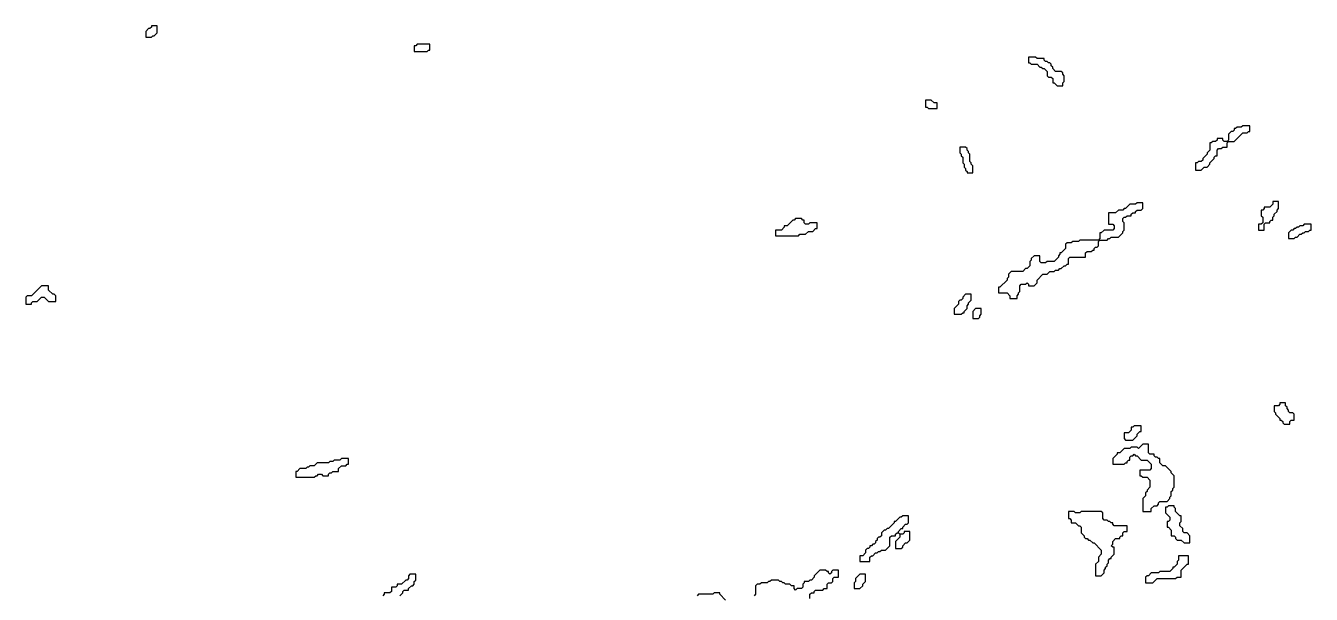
# Model space of a CAD drawing. Header units: metres. Extents: x 0 to 500, y 0 to 703.
# Drawn here: x 384.1 to 496.6, y 357.8 to 407.5 of the extents above; entities that cross this region are included whole.
import ezdxf

# ---------------------------------------------------------------- set-up
doc = ezdxf.new("R2010")
doc.units = ezdxf.units.M

msp = doc.modelspace()

# ---------------------------------------------------------------- linework, layer by layer
for points in [[(395.125, 407.5), (395.125, 407.375), (395, 407.25), (394.875, 407.25), (394.625, 407), (394.625, 406.5), (395.125, 406.5), (395.25, 406.625), (395.375, 406.625), (395.625, 406.875), (395.625, 407.5)], [(418.375, 405.875), (418.25, 405.75), (418.125, 405.75), (418.125, 405.25), (419.25, 405.25), (419.375, 405.375), (419.5, 405.375), (419.5, 405.875)], [(471.875, 404.75), (471.875, 404.25), (472, 404.25), (472.125, 404.125), (472.625, 404.125), (472.875, 403.875), (473, 403.875), (473.125, 403.75), (473.25, 403.75), (473.5, 403.5), (473.5, 403.125), (473.625, 403), (473.875, 403), (474, 402.875), (474, 402.5), (474.125, 402.5), (474.375, 402.25), (474.875, 402.25), (474.875, 402.5), (475, 402.625), (475, 403.125), (474.875, 403.25), (474.875, 403.375), (474.75, 403.5), (474.25, 403.5), (474, 403.75), (474, 403.875), (473.875, 404), (473.875, 404.125), (473.75, 404.25), (473.625, 404.25), (473.5, 404.375), (473.375, 404.375), (473.25, 404.5), (473.25, 404.625), (472.625, 404.625), (472.5, 404.75)], [(462.875, 401), (462.875, 400.375), (463, 400.375), (463.125, 400.25), (463.875, 400.25), (463.875, 400.75), (463.625, 400.75), (463.375, 401)], [(490.625, 398.75), (490.5, 398.625), (490.125, 398.625), (490, 398.5), (489.875, 398.5), (489.875, 398.375), (489.75, 398.25), (489.625, 398.25), (489.375, 398), (489.375, 397.5), (489.25, 397.375), (489, 397.375), (488.875, 397.5), (488.875, 397.625), (488.375, 397.625), (488.375, 397.5), (488.25, 397.375), (488, 397.375), (487.875, 397.25), (487.75, 397.25), (487.75, 396.625), (487.5, 396.375), (487.5, 396.25), (487.125, 395.875), (487.125, 395.75), (487, 395.625), (486.75, 395.625), (486.625, 395.5), (486.5, 395.5), (486.5, 394.875), (487, 394.875), (487.25, 395.125), (487.5, 395.125), (487.75, 395.375), (487.75, 395.5), (488.125, 395.875), (488.125, 396), (488.25, 396.125), (488.375, 396.125), (488.375, 396.625), (488.5, 396.75), (488.75, 396.75), (488.875, 396.875), (489.25, 396.875), (489.25, 397.25), (489.375, 397.375), (489.875, 397.375), (490.625, 398.125), (491, 398.125), (491.125, 398.25), (491.25, 398.25), (491.25, 398.75)], [(465.875, 396.875), (465.875, 396.375), (466, 396.25), (466, 396.125), (466.125, 396), (466.125, 395.5), (466.25, 395.375), (466.25, 395.125), (466.375, 395), (466.375, 394.875), (466.5, 394.75), (466.5, 394.625), (467, 394.625), (467, 395.25), (466.875, 395.375), (466.875, 395.5), (466.75, 395.625), (466.75, 396.25), (466.625, 396.375), (466.625, 396.5), (466.5, 396.625), (466.5, 396.75), (466.375, 396.875)], [(481.375, 392), (481.25, 391.875), (480.75, 391.875), (480.375, 391.5), (480.25, 391.5), (480.125, 391.375), (479.75, 391.375), (479.5, 391.125), (478.875, 391.125), (478.875, 390.125), (479.25, 390.125), (479.375, 390), (479.375, 389.75), (479.25, 389.625), (478.5, 389.625), (478.25, 389.375), (478.125, 389.375), (478.125, 388.875), (478, 388.75), (476.375, 388.75), (476.25, 388.625), (475.75, 388.625), (475.625, 388.5), (475.25, 388.5), (475.125, 388.375), (475.125, 388), (474.75, 387.625), (474.625, 387.625), (474.625, 387.5), (474.5, 387.375), (474.5, 387.25), (474.125, 386.875), (473.5, 386.875), (473.375, 386.75), (473, 386.75), (472.875, 386.875), (472.875, 387.375), (472.375, 387.375), (472.125, 387.125), (472.125, 387), (472, 386.875), (472, 386.5), (471.75, 386.25), (471.625, 386.25), (471.375, 386), (470.375, 386), (470.125, 385.75), (470.125, 385.5), (470, 385.375), (470, 385.25), (469.375, 384.625), (469.25, 384.625), (469.25, 384.125), (470, 384.125), (470.25, 383.875), (470.25, 383.625), (470.875, 383.625), (470.875, 383.875), (471, 384), (471, 384.125), (471.125, 384.25), (471.125, 384.75), (471.25, 384.875), (471.625, 384.875), (471.75, 385), (471.875, 384.875), (471.875, 384.75), (472.375, 384.75), (472.625, 385), (472.625, 385.25), (473.125, 385.75), (473.5, 385.75), (473.75, 386), (474.125, 386), (474.25, 386.125), (474.5, 386.125), (474.625, 386.25), (474.75, 386.25), (475, 386.5), (475.125, 386.5), (475.25, 386.625), (475.375, 386.625), (475.375, 387.125), (475.5, 387.25), (476.875, 387.25), (476.875, 387.625), (477, 387.75), (477.375, 387.75), (477.5, 387.875), (477.625, 387.875), (477.625, 388), (477.75, 388.125), (477.875, 388.125), (478, 388.25), (478, 388.625), (478.125, 388.75), (478.75, 388.75), (478.875, 388.875), (479, 388.875), (479.125, 389), (479.75, 389), (480.125, 389.375), (480.125, 389.5), (480.25, 389.625), (480.25, 390.25), (480.125, 390.375), (480.125, 390.625), (480.25, 390.75), (480.375, 390.75), (480.5, 390.875), (480.875, 390.875), (480.875, 391), (481, 391.125), (481.25, 391.125), (481.25, 391.25), (481.375, 391.375), (481.75, 391.375), (481.875, 391.5), (481.875, 392)], [(493.25, 392.125), (493.25, 391.875), (493, 391.625), (492.5, 391.625), (492.5, 391.5), (492.375, 391.375), (492.25, 391.375), (492.25, 390.875), (492.375, 390.75), (492.375, 390.25), (492.25, 390.125), (492, 390.125), (492, 389.625), (492.5, 389.625), (492.5, 390.125), (492.625, 390.25), (493, 390.25), (493, 390.375), (493.125, 390.5), (493.25, 390.5), (493.25, 390.75), (493.375, 390.875), (493.375, 391), (493.625, 391.25), (493.625, 391.375), (493.75, 391.5), (493.75, 392.125)], [(451.5, 390.625), (451.375, 390.5), (451.25, 390.5), (450.75, 390), (450.5, 390), (450.5, 389.875), (450.25, 389.625), (449.75, 389.625), (449.75, 389.125), (451.75, 389.125), (451.875, 389.25), (452.375, 389.25), (452.625, 389.5), (453, 389.5), (453.25, 389.75), (453.375, 389.75), (453.375, 390.25), (452.75, 390.25), (452.625, 390.125), (452.375, 390.125), (452.25, 390.25), (452.25, 390.5), (452.125, 390.5), (452, 390.625)], [(496, 390.125), (495.875, 390), (495.625, 390), (495.5, 389.875), (495.375, 389.875), (495.25, 389.75), (495.125, 389.75), (495, 389.625), (494.875, 389.625), (494.625, 389.375), (494.625, 388.875), (495.125, 388.875), (495.25, 389), (495.375, 389), (495.625, 389.25), (495.75, 389.25), (495.875, 389.375), (496, 389.375), (496.125, 389.5), (496.375, 389.5), (496.5, 389.625), (496.625, 389.625), (496.625, 390.125)], [(385.5, 384.75), (384.625, 383.875), (384.25, 383.875), (384.125, 383.75), (384.125, 383.125), (384.625, 383.125), (384.625, 383.25), (384.75, 383.375), (385.125, 383.375), (385.5, 383.75), (385.75, 383.75), (386.125, 383.375), (386.75, 383.375), (386.75, 383.875), (386.625, 384), (386.5, 384), (386.125, 384.375), (386.125, 384.75)], [(466.375, 384), (466.125, 383.75), (466.125, 383.625), (466, 383.5), (465.875, 383.5), (465.75, 383.375), (465.75, 383.125), (465.375, 382.75), (465.375, 382.25), (466, 382.25), (466.125, 382.375), (466.25, 382.375), (466.25, 382.5), (466.5, 382.75), (466.5, 383), (466.625, 383.125), (466.625, 383.25), (466.875, 383.5), (466.875, 384)], [(467.25, 382.75), (467, 382.5), (467, 381.875), (467.5, 381.875), (467.625, 382), (467.625, 382.125), (467.75, 382.25), (467.75, 382.75)], [(493.875, 374.5), (493.875, 374.375), (493.75, 374.25), (493.375, 374.25), (493.375, 373.75), (493.5, 373.625), (493.5, 373.5), (493.875, 373.125), (493.875, 373), (494, 373), (494.125, 372.875), (494.125, 372.75), (494.25, 372.625), (494.75, 372.625), (494.75, 372.875), (494.875, 373), (495.125, 373), (495.125, 373.5), (495, 373.625), (494.75, 373.625), (494.625, 373.75), (494.625, 373.875), (494.5, 374), (494.5, 374.125), (494.375, 374.25), (494.375, 374.5)], [(481.125, 372.5), (481, 372.375), (480.875, 372.375), (480.875, 372.125), (480.625, 371.875), (480.25, 371.875), (480.25, 371.375), (480.375, 371.25), (481, 371.25), (481.375, 371.625), (481.375, 371.75), (481.625, 372), (481.75, 372), (481.75, 372.5)], [(481.875, 370.875), (481.5, 370.5), (481.375, 370.625), (480.875, 370.625), (480.75, 370.5), (480.25, 370.5), (479.875, 370.125), (479.625, 370.125), (479.625, 370), (479.25, 369.625), (479.25, 369.125), (480.25, 369.125), (480.375, 369.25), (480.5, 369.25), (480.5, 369.375), (480.625, 369.5), (480.75, 369.5), (480.75, 369.75), (480.875, 369.875), (481, 369.875), (481.125, 370), (481.25, 369.875), (481.375, 369.875), (481.75, 369.5), (482.25, 369.5), (482.625, 369.125), (482.625, 368.75), (482.5, 368.625), (481.625, 368.625), (481.625, 368.125), (481.75, 368.125), (481.875, 368), (482.25, 368), (482.5, 367.75), (482.5, 367.125), (482.25, 366.875), (482.25, 366.75), (482.125, 366.625), (482.125, 366.375), (481.875, 366.125), (481.875, 365), (482.625, 365), (482.625, 365.25), (482.875, 365.5), (483.125, 365.5), (483.25, 365.625), (483.25, 365.75), (483.375, 365.875), (484, 365.875), (484.25, 366.125), (484.25, 366.25), (484.375, 366.375), (484.375, 366.75), (484.5, 366.875), (484.5, 367), (484.625, 367.125), (484.625, 368.125), (484.375, 368.375), (484.375, 368.5), (483.875, 369), (483.625, 369), (483.375, 369.25), (483.375, 369.625), (483.25, 369.625), (483.125, 369.75), (483, 369.75), (482.875, 369.875), (482.875, 370), (482.5, 370), (482.375, 370.125), (482.375, 370.875)], [(411.75, 369.625), (411.625, 369.5), (411.125, 369.5), (411, 369.375), (410.75, 369.375), (410.625, 369.25), (409.625, 369.25), (409.375, 369), (409, 369), (408.875, 368.875), (408.75, 368.875), (408.625, 368.75), (408.125, 368.75), (407.875, 368.5), (407.75, 368.5), (407.75, 368), (409.375, 368), (409.5, 368.125), (409.625, 368.125), (409.75, 368.25), (410, 368.25), (410.125, 368.125), (410.625, 368.125), (410.625, 368.25), (410.75, 368.375), (410.875, 368.375), (411, 368.5), (411.5, 368.5), (411.5, 368.75), (411.75, 369), (412.125, 369), (412.25, 369.125), (412.375, 369.125), (412.375, 369.625)], [(460.875, 364.625), (460.75, 364.5), (460.625, 364.5), (460.25, 364.125), (460.125, 364.125), (460.125, 364), (459.625, 363.5), (459.5, 363.5), (459.375, 363.375), (459.25, 363.375), (459, 363.125), (459, 362.875), (458.875, 362.75), (458.75, 362.75), (458.625, 362.625), (458.625, 362.5), (458.5, 362.375), (458.5, 362.25), (458.375, 362.125), (458.25, 362.125), (458.125, 362), (458, 362), (458, 361.875), (457.875, 361.75), (457.75, 361.75), (457.625, 361.625), (457.625, 361.375), (457.375, 361.125), (457.125, 361.125), (457.125, 360.625), (458, 360.625), (458, 361), (458.125, 361.125), (458.25, 361.125), (458.5, 361.375), (458.625, 361.375), (458.75, 361.5), (458.875, 361.5), (459, 361.625), (459.375, 361.625), (459.75, 362), (459.75, 362.75), (459.875, 362.875), (460.25, 362.875), (460.25, 363), (460.375, 363.125), (460.5, 363.125), (460.625, 363), (460.625, 362.75), (460.25, 362.375), (460.25, 361.75), (460.75, 361.75), (460.875, 361.875), (460.875, 362), (461.125, 362.25), (461.25, 362.25), (461.5, 362.5), (461.5, 363.25), (461, 363.25), (461, 363.125), (460.875, 363), (460.625, 363), (460.5, 363.125), (460.5, 363.25), (460.75, 363.5), (460.875, 363.5), (460.875, 363.625), (461.125, 363.875), (461.25, 363.875), (461.375, 364), (461.375, 364.625)], [(475.375, 365), (475.375, 364.375), (475.5, 364.375), (475.625, 364.25), (475.625, 364), (476, 364), (476.25, 363.75), (476.375, 363.75), (476.5, 363.625), (476.5, 363.125), (476.75, 362.875), (476.75, 362.75), (476.875, 362.625), (477, 362.625), (477.125, 362.5), (477.25, 362.5), (477.5, 362.25), (477.625, 362.25), (478.25, 361.625), (478.25, 361.25), (478, 361), (478, 360.625), (477.75, 360.375), (477.75, 359.375), (478.25, 359.375), (478.5, 359.625), (478.5, 359.875), (478.625, 360), (478.625, 360.125), (478.75, 360.25), (478.75, 360.375), (478.875, 360.5), (478.875, 360.75), (479, 360.875), (479.125, 360.875), (479.125, 361), (479.375, 361.25), (479.375, 361.875), (479.25, 361.875), (479.125, 362), (479.25, 362.125), (479.25, 362.375), (479.5, 362.625), (479.875, 362.625), (479.875, 362.75), (480, 362.875), (480.125, 362.875), (480.125, 363.125), (480.25, 363.25), (480.5, 363.25), (480.5, 363.75), (479.375, 363.75), (479.25, 363.875), (479.25, 364), (479.125, 364), (479, 364.125), (478.875, 364.125), (478.75, 364.25), (478.5, 364.25), (478.375, 364.375), (478.375, 364.875), (478.25, 365), (476.5, 365), (476.375, 364.875), (476, 364.875), (475.875, 365)], [(484.125, 365.5), (484, 365.375), (483.875, 365.375), (483.875, 364.875), (484.25, 364.5), (484.25, 364.25), (484.125, 364.125), (484, 364.125), (484, 363.625), (484.125, 363.625), (484.375, 363.375), (484.375, 362.875), (484.625, 362.875), (484.75, 362.75), (484.75, 362.625), (484.875, 362.5), (485.25, 362.5), (485.5, 362.25), (486, 362.25), (486, 362.875), (485.75, 363.125), (485.5, 363.125), (485.375, 363.25), (485.375, 363.5), (485.125, 363.75), (485.125, 364), (485.25, 364.125), (485.25, 364.625), (485.125, 364.625), (484.75, 365), (484.75, 365.25), (484.625, 365.375), (484.625, 365.5)], [(485, 361.125), (485, 360.75), (484.875, 360.625), (484.875, 360.375), (484.625, 360.125), (484.5, 360.125), (484.5, 360), (484.25, 359.75), (483.375, 359.75), (483.25, 359.625), (482.625, 359.625), (482.375, 359.375), (482.25, 359.375), (482.125, 359.25), (482.125, 358.75), (482.75, 358.75), (483.125, 359.125), (484.75, 359.125), (484.875, 359.25), (485.25, 359.25), (485.25, 359.875), (485.75, 360.375), (485.875, 360.375), (485.875, 361.125)], [(457.125, 359.5), (456.75, 359.125), (456.75, 358.875), (456.625, 358.75), (456.625, 358.25), (457.125, 358.25), (457.375, 358.5), (457.375, 358.625), (457.625, 358.875), (457.625, 359.5)]]:
    msp.add_lwpolyline(points, close=True)
for points in [[(416.875, 357.625), (417.125, 357.875), (417.125, 358), (417.25, 358.125), (417.625, 358.125), (417.625, 358.25), (417.875, 358.5), (418, 358.5), (418.125, 358.625), (418.125, 358.875), (418.25, 359), (418.25, 359.5), (417.75, 359.5), (417.625, 359.375), (417.625, 359.125), (417.5, 359), (417.375, 359), (417, 358.625), (416.625, 358.625), (416.625, 358.5), (416.5, 358.375), (416.125, 358.375), (416.125, 358), (416, 357.875), (415.5, 357.875), (415.5, 357.75), (415.375, 357.625)], [(452.75, 357.375), (452.75, 357.75), (452.875, 357.875), (453.125, 357.875), (453.125, 358), (453.25, 358.125), (453.875, 358.125), (454, 358.25), (454.25, 358.25), (454.25, 358.625), (454.375, 358.75), (454.625, 358.75), (454.75, 358.875), (454.75, 359.125), (454.875, 359.25), (455.25, 359.25), (455.25, 359.875), (454.75, 359.875), (454.625, 359.75), (454.625, 359.625), (454.5, 359.5), (454.375, 359.625), (454.375, 359.75), (454.25, 359.75), (454.125, 359.875), (453.625, 359.875), (453.125, 359.375), (453.125, 359.25), (452.875, 359), (452.75, 359), (452.625, 358.875), (452.25, 358.875), (452.25, 358.75), (452.125, 358.625), (452.125, 358.375), (452, 358.25), (451.625, 358.25), (451.5, 358.125), (451.375, 358.25), (451.375, 358.5), (451.125, 358.5), (451, 358.625), (450.625, 358.625), (450.5, 358.75), (450.375, 358.75), (450.25, 358.875), (450.125, 358.875), (450, 359), (449.375, 359), (449.25, 358.875), (449.125, 358.875), (449, 358.75), (448.5, 358.75), (448.375, 358.625), (448.125, 358.625), (448, 358.5), (448, 357.75), (447.875, 357.625)], [(445.375, 357.25), (444.875, 357.75), (444.875, 357.875), (444.375, 357.875), (444.25, 357.75), (443, 357.75), (442.875, 357.625)]]:
    msp.add_lwpolyline(points)

doc.saveas('drawing.dxf')
